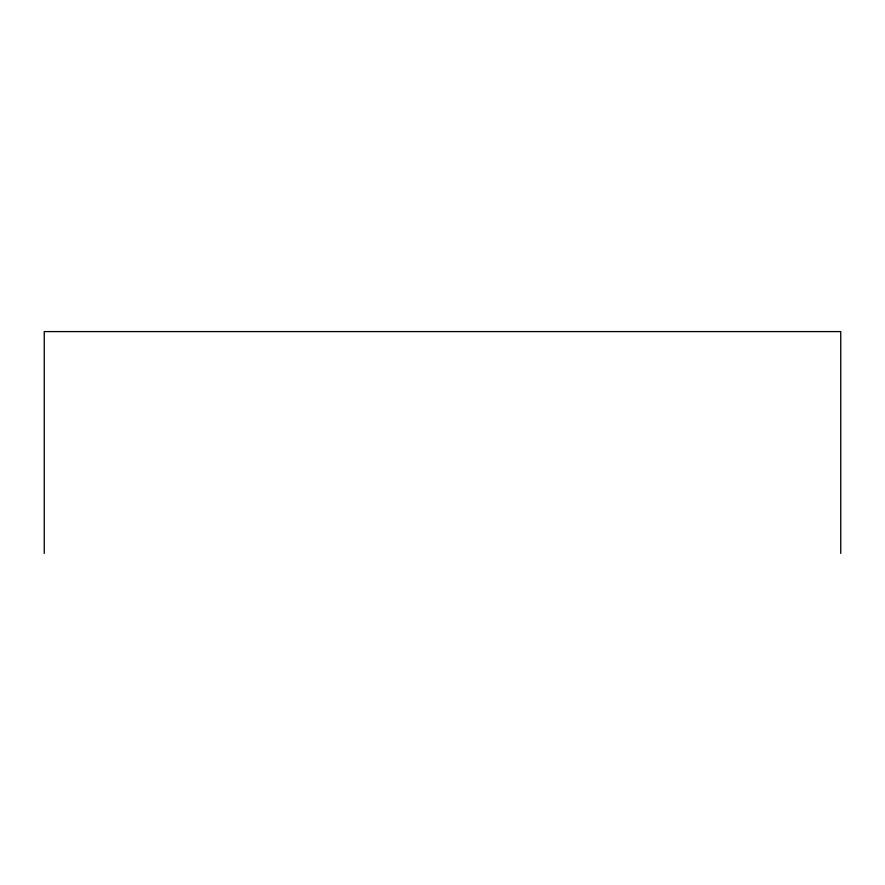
<?xml version="1.0" encoding="UTF-8"?>
<svg xmlns="http://www.w3.org/2000/svg" width="885" height="885" viewBox="0 0 885 885"><rect width="100%" height="100%" fill="white"/><g stroke="black" fill="none" stroke-linecap="round" stroke-linejoin="round"><path stroke-width="1.33" d="M840.75 553.402L840.75 331.598L44.25 331.598L44.25 553.402"/></g></svg>
